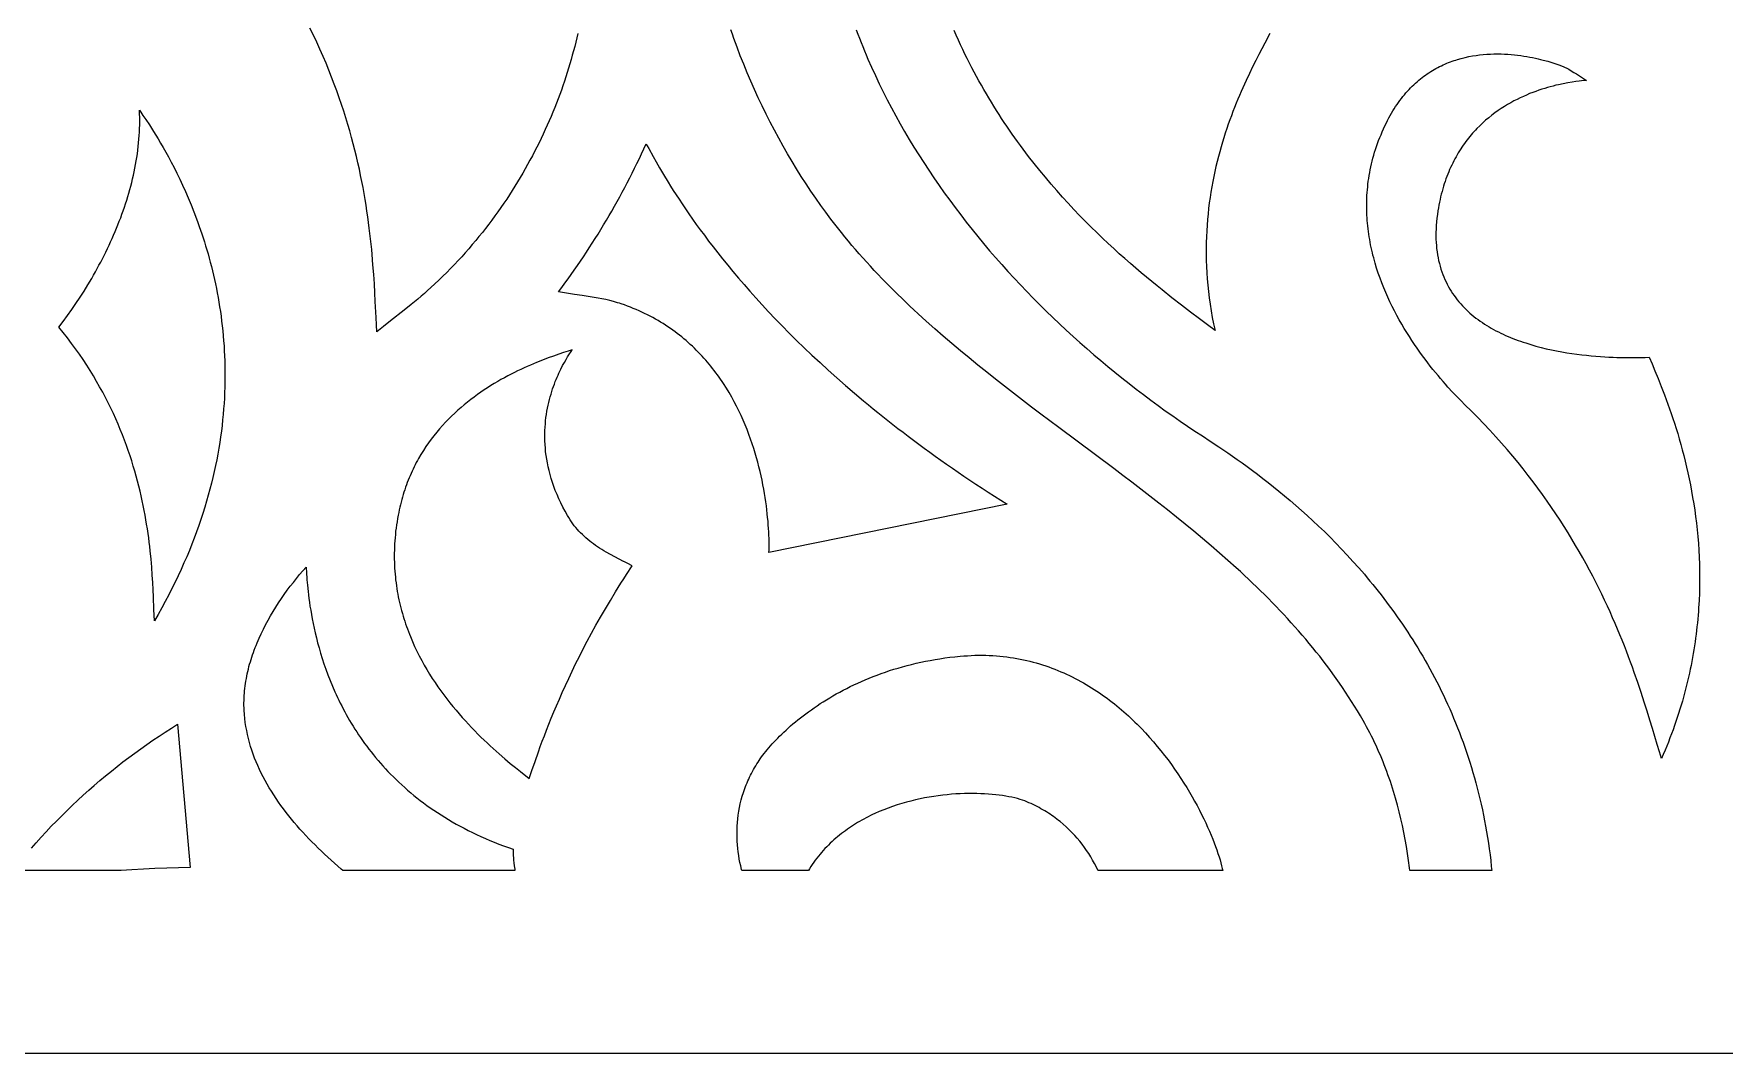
# Model space of a CAD drawing. Extents: x 1226 to 2426, y 1346 to 1566.
# Drawn here: x 1347.9 to 1532.8, y 1345.5 to 1457.1 of the extents above; entities that cross this region are included whole.
import ezdxf

# ---------------------------------------------------------------- set-up
doc = ezdxf.new("R2010")
doc.units = 0
doc.header["$MEASUREMENT"] = 0
doc.layers.add('LAYER_1', color=18, linetype='CONTINUOUS')

msp = doc.modelspace()

# ---------------------------------------------------------------- linework, layer by layer
at = {"layer": 'LAYER_1'}
for points in [[(1226.2, 1345.54), (2426.2, 1345.54), (2426.2, 1565.54), (1226.2, 1565.54)], [(1508.4, 1454.86), (1508.77, 1454.85), (1509.14, 1454.83), (1509.5, 1454.8), (1509.86, 1454.77), (1510.21, 1454.73), (1510.56, 1454.68), (1510.89, 1454.63), (1511.22, 1454.58), (1511.54, 1454.52), (1511.85, 1454.46), (1512.16, 1454.4), (1512.45, 1454.33), (1512.73, 1454.27), (1513, 1454.2), (1513.51, 1454.06), (1513.97, 1453.92), (1514.38, 1453.79), (1514.73, 1453.67), (1515.03, 1453.56), (1515.26, 1453.46), (1515.42, 1453.39), (1515.51, 1453.35), (1515.8, 1453.19), (1516.08, 1453.03), (1516.36, 1452.85), (1516.64, 1452.67), (1517.19, 1452.31), (1517.75, 1451.96), (1517.47, 1451.94), (1516.93, 1451.88), (1516.57, 1451.84), (1516.17, 1451.78), (1515.71, 1451.7), (1515.21, 1451.61), (1514.67, 1451.49), (1514.38, 1451.43), (1514.09, 1451.35), (1513.79, 1451.27), (1513.49, 1451.19), (1513.18, 1451.1), (1512.86, 1451), (1512.53, 1450.89), (1512.2, 1450.77), (1511.87, 1450.65), (1511.53, 1450.52), (1511.19, 1450.37), (1510.85, 1450.22), (1510.51, 1450.06), (1510.16, 1449.89), (1509.81, 1449.72), (1509.46, 1449.53), (1509.11, 1449.33), (1508.77, 1449.12), (1508.42, 1448.89), (1508.08, 1448.66), (1507.73, 1448.42), (1507.39, 1448.16), (1507.06, 1447.89), (1506.72, 1447.61), (1506.4, 1447.32), (1506.07, 1447.01), (1505.76, 1446.69), (1505.6, 1446.53), (1505.44, 1446.36), (1505.29, 1446.18), (1505.14, 1446.01), (1504.99, 1445.83), (1504.84, 1445.65), (1504.7, 1445.46), (1504.55, 1445.27), (1504.41, 1445.08), (1504.27, 1444.88), (1504.13, 1444.68), (1504, 1444.47), (1503.86, 1444.27), (1503.73, 1444.05), (1503.61, 1443.84), (1503.48, 1443.62), (1503.36, 1443.39), (1503.24, 1443.16), (1503.12, 1442.93), (1503.01, 1442.69), (1502.89, 1442.45), (1502.78, 1442.21), (1502.68, 1441.96), (1502.58, 1441.71), (1502.48, 1441.45), (1502.38, 1441.19), (1502.29, 1440.92), (1502.2, 1440.65), (1502.11, 1440.38), (1502.03, 1440.1), (1501.95, 1439.81), (1501.87, 1439.53), (1501.8, 1439.23), (1501.73, 1438.94), (1501.67, 1438.63), (1501.61, 1438.33), (1501.55, 1438.02), (1501.5, 1437.7), (1501.44, 1437.29), (1501.39, 1436.89), (1501.35, 1436.49), (1501.32, 1436.1), (1501.3, 1435.72), (1501.29, 1435.34), (1501.28, 1434.97), (1501.29, 1434.61), (1501.31, 1434.25), (1501.33, 1433.9), (1501.36, 1433.56), (1501.41, 1433.22), (1501.46, 1432.89), (1501.51, 1432.57), (1501.58, 1432.25), (1501.66, 1431.94), (1501.74, 1431.63), (1501.83, 1431.33), (1501.92, 1431.04), (1502.03, 1430.75), (1502.14, 1430.47), (1502.26, 1430.19), (1502.39, 1429.92), (1502.52, 1429.66), (1502.66, 1429.4), (1502.8, 1429.14), (1502.95, 1428.9), (1503.11, 1428.65), (1503.28, 1428.42), (1503.45, 1428.19), (1503.62, 1427.96), (1503.8, 1427.74), (1503.99, 1427.52), (1504.18, 1427.31), (1504.38, 1427.11), (1504.58, 1426.91), (1504.79, 1426.71), (1505, 1426.52), (1505.22, 1426.33), (1505.44, 1426.15), (1505.66, 1425.97), (1505.89, 1425.8), (1506.12, 1425.63), (1506.36, 1425.47), (1506.6, 1425.31), (1506.84, 1425.16), (1507.09, 1425.01), (1507.34, 1424.86), (1507.59, 1424.72), (1507.85, 1424.58), (1508.11, 1424.45), (1508.37, 1424.32), (1508.63, 1424.2), (1508.9, 1424.07), (1509.17, 1423.96), (1509.44, 1423.84), (1509.71, 1423.73), (1509.99, 1423.63), (1510.26, 1423.52), (1510.54, 1423.43), (1510.82, 1423.33), (1511.1, 1423.24), (1511.66, 1423.06), (1512.22, 1422.9), (1512.79, 1422.75), (1513.35, 1422.61), (1513.92, 1422.49), (1514.48, 1422.37), (1515.04, 1422.27), (1515.6, 1422.18), (1516.15, 1422.09), (1516.69, 1422.02), (1517.23, 1421.95), (1517.75, 1421.89), (1518.27, 1421.84), (1518.78, 1421.8), (1519.27, 1421.76), (1519.75, 1421.73), (1520.21, 1421.7), (1520.66, 1421.68), (1521.08, 1421.67), (1521.5, 1421.66), (1521.89, 1421.65), (1522.6, 1421.65), (1523.23, 1421.65), (1523.75, 1421.66), (1524.16, 1421.67), (1524.6, 1421.69), (1524.92, 1420.97), (1525.24, 1420.19), (1525.58, 1419.36), (1525.93, 1418.48), (1526.29, 1417.55), (1526.47, 1417.06), (1526.65, 1416.56), (1526.83, 1416.05), (1527.01, 1415.53), (1527.19, 1414.99), (1527.37, 1414.45), (1527.54, 1413.89), (1527.72, 1413.32), (1527.89, 1412.74), (1528.06, 1412.15), (1528.22, 1411.54), (1528.38, 1410.93), (1528.54, 1410.31), (1528.69, 1409.67), (1528.84, 1409.03), (1528.98, 1408.37), (1529.11, 1407.71), (1529.24, 1407.04), (1529.36, 1406.35), (1529.47, 1405.66), (1529.58, 1404.96), (1529.68, 1404.25), (1529.77, 1403.53), (1529.85, 1402.8), (1529.92, 1402.06), (1529.98, 1401.32), (1530.03, 1400.56), (1530.07, 1399.8), (1530.1, 1399.03), (1530.12, 1398.26), (1530.12, 1397.47), (1530.11, 1396.68), (1530.09, 1395.88), (1530.06, 1395.08), (1530.01, 1394.26), (1529.99, 1393.86), (1529.95, 1393.45), (1529.92, 1393.03), (1529.88, 1392.62), (1529.83, 1392.2), (1529.79, 1391.79), (1529.74, 1391.37), (1529.68, 1390.95), (1529.62, 1390.53), (1529.56, 1390.11), (1529.49, 1389.68), (1529.42, 1389.26), (1529.35, 1388.83), (1529.27, 1388.4), (1529.18, 1387.97), (1529.09, 1387.54), (1529, 1387.11), (1528.9, 1386.68), (1528.8, 1386.24), (1528.7, 1385.81), (1528.59, 1385.37), (1528.47, 1384.93), (1528.35, 1384.49), (1528.23, 1384.05), (1528.1, 1383.61), (1527.96, 1383.17), (1527.82, 1382.72), (1527.68, 1382.28), (1527.53, 1381.83), (1527.37, 1381.38), (1527.22, 1380.93), (1527.05, 1380.48), (1526.88, 1380.03), (1526.71, 1379.58), (1526.52, 1379.13), (1526.34, 1378.68), (1526.15, 1378.22), (1525.95, 1377.77), (1525.72, 1378.52), (1525.48, 1379.32), (1524.96, 1381.05), (1524.68, 1381.98), (1524.38, 1382.95), (1524.06, 1383.96), (1523.72, 1385), (1523.36, 1386.08), (1522.97, 1387.19), (1522.77, 1387.76), (1522.56, 1388.33), (1522.35, 1388.92), (1522.12, 1389.51), (1521.89, 1390.1), (1521.65, 1390.71), (1521.4, 1391.32), (1521.15, 1391.93), (1520.88, 1392.55), (1520.61, 1393.18), (1520.33, 1393.82), (1520.04, 1394.46), (1519.73, 1395.1), (1519.42, 1395.75), (1519.1, 1396.41), (1518.77, 1397.06), (1518.43, 1397.73), (1518.08, 1398.4), (1517.72, 1399.07), (1517.35, 1399.74), (1516.96, 1400.42), (1516.56, 1401.1), (1516.16, 1401.79), (1515.74, 1402.48), (1515.3, 1403.17), (1514.86, 1403.86), (1514.4, 1404.55), (1513.93, 1405.25), (1513.45, 1405.95), (1512.95, 1406.65), (1512.44, 1407.35), (1511.92, 1408.05), (1511.38, 1408.76), (1510.83, 1409.46), (1510.26, 1410.17), (1509.68, 1410.87), (1509.08, 1411.58), (1508.47, 1412.28), (1507.84, 1412.99), (1507.19, 1413.69), (1506.53, 1414.39), (1505.86, 1415.09), (1505.17, 1415.79), (1504.46, 1416.49), (1504.04, 1416.9), (1503.59, 1417.36), (1503.11, 1417.87), (1502.6, 1418.42), (1502.34, 1418.72), (1502.07, 1419.02), (1501.8, 1419.34), (1501.52, 1419.67), (1501.24, 1420), (1500.96, 1420.35), (1500.67, 1420.71), (1500.39, 1421.08), (1500.1, 1421.46), (1499.81, 1421.85), (1499.52, 1422.25), (1499.23, 1422.66), (1498.94, 1423.08), (1498.66, 1423.51), (1498.38, 1423.94), (1498.1, 1424.39), (1497.82, 1424.84), (1497.55, 1425.3), (1497.28, 1425.77), (1497.02, 1426.25), (1496.76, 1426.74), (1496.51, 1427.23), (1496.26, 1427.73), (1496.03, 1428.24), (1495.8, 1428.76), (1495.58, 1429.28), (1495.37, 1429.81), (1495.17, 1430.35), (1494.98, 1430.89), (1494.8, 1431.44), (1494.63, 1431.99), (1494.48, 1432.56), (1494.4, 1432.84), (1494.33, 1433.12), (1494.27, 1433.41), (1494.2, 1433.7), (1494.14, 1433.98), (1494.09, 1434.27), (1494.04, 1434.56), (1493.99, 1434.86), (1493.94, 1435.15), (1493.9, 1435.44), (1493.86, 1435.74), (1493.83, 1436.04), (1493.8, 1436.34), (1493.77, 1436.63), (1493.75, 1436.94), (1493.74, 1437.24), (1493.72, 1437.54), (1493.72, 1437.84), (1493.71, 1438.15), (1493.71, 1438.45), (1493.72, 1438.76), (1493.73, 1439.07), (1493.74, 1439.38), (1493.76, 1439.69), (1493.79, 1440), (1493.82, 1440.31), (1493.85, 1440.62), (1493.89, 1440.93), (1493.93, 1441.25), (1493.98, 1441.56), (1494.04, 1441.88), (1494.1, 1442.19), (1494.17, 1442.51), (1494.24, 1442.83), (1494.32, 1443.14), (1494.4, 1443.46), (1494.49, 1443.78), (1494.58, 1444.1), (1494.68, 1444.42), (1494.79, 1444.74), (1494.9, 1445.07), (1495.02, 1445.39), (1495.15, 1445.71), (1495.28, 1446.03), (1495.41, 1446.36), (1495.56, 1446.68), (1495.71, 1447.01), (1495.86, 1447.33), (1496, 1447.6), (1496.14, 1447.87), (1496.28, 1448.13), (1496.43, 1448.38), (1496.58, 1448.63), (1496.73, 1448.87), (1496.88, 1449.11), (1497.03, 1449.34), (1497.19, 1449.56), (1497.35, 1449.78), (1497.51, 1449.99), (1497.67, 1450.2), (1497.84, 1450.4), (1498.01, 1450.6), (1498.17, 1450.79), (1498.35, 1450.97), (1498.52, 1451.16), (1498.69, 1451.33), (1498.87, 1451.5), (1499.05, 1451.67), (1499.23, 1451.83), (1499.41, 1451.98), (1499.59, 1452.13), (1499.78, 1452.28), (1499.96, 1452.42), (1500.15, 1452.55), (1500.33, 1452.68), (1500.52, 1452.81), (1500.71, 1452.93), (1500.91, 1453.05), (1501.1, 1453.16), (1501.29, 1453.27), (1501.49, 1453.38), (1501.68, 1453.48), (1501.88, 1453.57), (1502.07, 1453.67), (1502.27, 1453.75), (1502.47, 1453.84), (1502.67, 1453.92), (1502.86, 1454), (1503.06, 1454.07), (1503.26, 1454.14), (1503.46, 1454.2), (1503.66, 1454.27), (1504.06, 1454.38), (1504.47, 1454.48), (1504.87, 1454.57), (1505.27, 1454.64), (1505.67, 1454.71), (1506.06, 1454.76), (1506.46, 1454.8), (1506.85, 1454.83), (1507.24, 1454.85), (1507.63, 1454.87), (1508.02, 1454.87)], [(1359.65, 1448.49), (1359.88, 1448.14), (1360.2, 1447.68), (1360.59, 1447.09), (1361.04, 1446.39), (1361.29, 1445.99), (1361.54, 1445.57), (1361.81, 1445.11), (1362.09, 1444.63), (1362.38, 1444.12), (1362.68, 1443.59), (1362.98, 1443.02), (1363.28, 1442.44), (1363.59, 1441.82), (1363.9, 1441.18), (1364.21, 1440.51), (1364.53, 1439.82), (1364.84, 1439.11), (1365.15, 1438.36), (1365.45, 1437.6), (1365.75, 1436.81), (1365.9, 1436.41), (1366.04, 1436), (1366.19, 1435.59), (1366.33, 1435.17), (1366.47, 1434.74), (1366.6, 1434.31), (1366.74, 1433.87), (1366.87, 1433.43), (1367, 1432.98), (1367.12, 1432.53), (1367.25, 1432.07), (1367.37, 1431.61), (1367.48, 1431.14), (1367.59, 1430.66), (1367.7, 1430.18), (1367.81, 1429.7), (1367.91, 1429.21), (1368.01, 1428.71), (1368.1, 1428.21), (1368.19, 1427.71), (1368.27, 1427.2), (1368.35, 1426.68), (1368.42, 1426.16), (1368.49, 1425.64), (1368.55, 1425.11), (1368.61, 1424.57), (1368.66, 1424.04), (1368.71, 1423.49), (1368.75, 1422.94), (1368.78, 1422.39), (1368.81, 1421.84), (1368.83, 1421.27), (1368.84, 1420.71), (1368.85, 1420.14), (1368.85, 1419.56), (1368.85, 1418.98), (1368.84, 1418.4), (1368.82, 1417.81), (1368.79, 1417.22), (1368.75, 1416.63), (1368.71, 1416.03), (1368.66, 1415.42), (1368.6, 1414.82), (1368.53, 1414.21), (1368.46, 1413.59), (1368.38, 1412.97), (1368.28, 1412.35), (1368.18, 1411.72), (1368.07, 1411.09), (1367.95, 1410.46), (1367.82, 1409.82), (1367.68, 1409.18), (1367.54, 1408.54), (1367.38, 1407.89), (1367.21, 1407.24), (1367.03, 1406.58), (1366.85, 1405.92), (1366.65, 1405.26), (1366.44, 1404.6), (1366.22, 1403.93), (1365.99, 1403.26), (1365.75, 1402.58), (1365.5, 1401.9), (1365.23, 1401.22), (1364.96, 1400.54), (1364.67, 1399.85), (1364.37, 1399.17), (1364.06, 1398.47), (1363.74, 1397.78), (1363.41, 1397.08), (1363.06, 1396.38), (1362.7, 1395.68), (1362.33, 1394.97), (1361.94, 1394.26), (1361.54, 1393.55), (1361.13, 1392.84), (1361.08, 1394.08), (1361.03, 1395.48), (1361, 1396.24), (1360.96, 1397.03), (1360.91, 1397.85), (1360.84, 1398.7), (1360.77, 1399.59), (1360.68, 1400.5), (1360.62, 1400.97), (1360.57, 1401.44), (1360.51, 1401.92), (1360.44, 1402.41), (1360.37, 1402.9), (1360.29, 1403.4), (1360.21, 1403.91), (1360.12, 1404.42), (1360.02, 1404.93), (1359.92, 1405.45), (1359.81, 1405.98), (1359.69, 1406.51), (1359.57, 1407.04), (1359.44, 1407.58), (1359.3, 1408.13), (1359.15, 1408.68), (1358.99, 1409.23), (1358.83, 1409.78), (1358.66, 1410.34), (1358.47, 1410.91), (1358.28, 1411.47), (1358.08, 1412.04), (1357.87, 1412.61), (1357.65, 1413.19), (1357.41, 1413.77), (1357.17, 1414.35), (1356.92, 1414.93), (1356.65, 1415.51), (1356.38, 1416.1), (1356.09, 1416.68), (1355.79, 1417.27), (1355.48, 1417.86), (1355.15, 1418.45), (1354.81, 1419.04), (1354.46, 1419.64), (1354.1, 1420.23), (1353.73, 1420.82), (1353.34, 1421.42), (1352.93, 1422.01), (1352.51, 1422.6), (1352.08, 1423.19), (1351.63, 1423.79), (1351.17, 1424.38), (1350.69, 1424.97), (1351.17, 1425.6), (1351.64, 1426.24), (1352.1, 1426.9), (1352.55, 1427.56), (1353, 1428.24), (1353.44, 1428.92), (1353.86, 1429.61), (1354.28, 1430.31), (1354.48, 1430.67), (1354.68, 1431.02), (1354.88, 1431.38), (1355.07, 1431.74), (1355.27, 1432.1), (1355.46, 1432.46), (1355.64, 1432.83), (1355.82, 1433.19), (1356, 1433.56), (1356.18, 1433.93), (1356.35, 1434.3), (1356.52, 1434.67), (1356.68, 1435.05), (1356.84, 1435.42), (1357, 1435.8), (1357.15, 1436.18), (1357.3, 1436.56), (1357.45, 1436.94), (1357.59, 1437.32), (1357.72, 1437.7), (1357.86, 1438.09), (1357.98, 1438.47), (1358.11, 1438.86), (1358.22, 1439.25), (1358.34, 1439.63), (1358.45, 1440.02), (1358.55, 1440.41), (1358.65, 1440.8), (1358.75, 1441.19), (1358.84, 1441.59), (1358.92, 1441.98), (1359, 1442.37), (1359.08, 1442.77), (1359.15, 1443.16), (1359.21, 1443.55), (1359.27, 1443.95), (1359.32, 1444.34), (1359.37, 1444.74), (1359.41, 1445.13), (1359.44, 1445.53), (1359.47, 1445.93), (1359.5, 1446.32), (1359.51, 1446.72), (1359.53, 1447.12), (1359.53, 1447.51), (1359.53, 1447.91), (1359.52, 1448.3), (1359.51, 1448.7)], [(1414.97, 1444.93), (1415.03, 1444.82), (1415.2, 1444.53), (1415.68, 1443.65), (1416, 1443.07), (1416.38, 1442.41), (1416.82, 1441.67), (1417.32, 1440.84), (1417.59, 1440.4), (1417.88, 1439.94), (1418.19, 1439.46), (1418.51, 1438.96), (1418.85, 1438.45), (1419.21, 1437.92), (1419.59, 1437.37), (1419.98, 1436.8), (1420.39, 1436.22), (1420.83, 1435.63), (1421.28, 1435.02), (1421.75, 1434.39), (1422.24, 1433.75), (1422.75, 1433.1), (1423.28, 1432.43), (1423.83, 1431.75), (1424.41, 1431.06), (1425, 1430.35), (1425.62, 1429.64), (1426.26, 1428.91), (1426.92, 1428.17), (1427.6, 1427.42), (1428.31, 1426.66), (1429.04, 1425.89), (1429.79, 1425.11), (1430.57, 1424.32), (1431.37, 1423.53), (1432.2, 1422.72), (1433.05, 1421.91), (1433.93, 1421.09), (1434.83, 1420.27), (1435.76, 1419.44), (1436.71, 1418.6), (1437.69, 1417.76), (1438.7, 1416.91), (1439.22, 1416.48), (1439.74, 1416.05), (1440.26, 1415.62), (1440.8, 1415.19), (1441.34, 1414.76), (1441.89, 1414.33), (1442.44, 1413.9), (1443.01, 1413.47), (1443.58, 1413.03), (1444.15, 1412.6), (1444.74, 1412.16), (1445.33, 1411.73), (1445.93, 1411.29), (1446.53, 1410.85), (1447.15, 1410.42), (1447.77, 1409.98), (1448.4, 1409.54), (1449.03, 1409.1), (1449.67, 1408.66), (1450.32, 1408.23), (1450.98, 1407.79), (1451.65, 1407.35), (1452.32, 1406.91), (1453, 1406.47), (1453.69, 1406.03), (1454.39, 1405.59), (1428.34, 1400.31), (1428.35, 1400.59), (1428.36, 1400.89), (1428.36, 1401.2), (1428.35, 1401.52), (1428.35, 1401.86), (1428.33, 1402.21), (1428.32, 1402.57), (1428.3, 1402.95), (1428.27, 1403.34), (1428.24, 1403.73), (1428.2, 1404.14), (1428.16, 1404.56), (1428.11, 1404.99), (1428.06, 1405.43), (1428, 1405.87), (1427.93, 1406.33), (1427.86, 1406.79), (1427.77, 1407.26), (1427.68, 1407.73), (1427.59, 1408.22), (1427.48, 1408.7), (1427.37, 1409.19), (1427.25, 1409.69), (1427.12, 1410.19), (1426.98, 1410.69), (1426.83, 1411.2), (1426.68, 1411.71), (1426.51, 1412.22), (1426.34, 1412.73), (1426.15, 1413.24), (1425.95, 1413.76), (1425.75, 1414.27), (1425.53, 1414.78), (1425.3, 1415.29), (1425.06, 1415.8), (1424.81, 1416.31), (1424.55, 1416.81), (1424.27, 1417.31), (1423.99, 1417.81), (1423.69, 1418.3), (1423.38, 1418.79), (1423.22, 1419.03), (1423.05, 1419.27), (1422.89, 1419.51), (1422.72, 1419.75), (1422.54, 1419.99), (1422.36, 1420.22), (1422.18, 1420.45), (1422, 1420.69), (1421.81, 1420.91), (1421.62, 1421.14), (1421.43, 1421.37), (1421.23, 1421.59), (1421.03, 1421.81), (1420.82, 1422.03), (1420.62, 1422.25), (1420.4, 1422.46), (1420.19, 1422.68), (1419.97, 1422.88), (1419.74, 1423.09), (1419.52, 1423.3), (1419.29, 1423.5), (1419.05, 1423.7), (1418.81, 1423.9), (1418.57, 1424.09), (1418.32, 1424.28), (1418.07, 1424.47), (1417.82, 1424.65), (1417.56, 1424.84), (1417.3, 1425.02), (1417.03, 1425.19), (1416.76, 1425.36), (1416.49, 1425.53), (1416.21, 1425.7), (1415.93, 1425.86), (1415.64, 1426.02), (1415.35, 1426.18), (1415.05, 1426.33), (1414.75, 1426.48), (1414.45, 1426.62), (1414.14, 1426.76), (1413.83, 1426.9), (1413.51, 1427.03), (1413.19, 1427.16), (1412.86, 1427.28), (1412.53, 1427.4), (1412.19, 1427.52), (1411.99, 1427.59), (1411.78, 1427.65), (1411.36, 1427.77), (1410.94, 1427.88), (1410.51, 1427.98), (1410.08, 1428.07), (1409.65, 1428.15), (1409.22, 1428.23), (1408.79, 1428.3), (1407.92, 1428.43), (1407.06, 1428.56), (1406.19, 1428.69), (1405.76, 1428.77), (1405.33, 1428.85), (1405.68, 1429.32), (1406.03, 1429.79), (1406.37, 1430.27), (1406.72, 1430.74), (1407.05, 1431.22), (1407.39, 1431.71), (1407.72, 1432.19), (1408.05, 1432.68), (1408.38, 1433.17), (1408.7, 1433.66), (1409.02, 1434.16), (1409.33, 1434.66), (1409.65, 1435.16), (1409.95, 1435.66), (1410.26, 1436.16), (1410.56, 1436.67), (1410.86, 1437.17), (1411.16, 1437.68), (1411.45, 1438.2), (1411.74, 1438.71), (1412.02, 1439.23), (1412.3, 1439.74), (1412.58, 1440.26), (1412.85, 1440.78), (1413.12, 1441.31), (1413.39, 1441.83), (1413.65, 1442.36), (1413.91, 1442.89), (1414.17, 1443.42), (1414.42, 1443.95), (1414.67, 1444.48), (1414.91, 1445.02)], [(1412.46, 1397.42), (1412.77, 1397.9), (1413.4, 1398.87), (1412.92, 1399.1), (1412.46, 1399.33), (1412.44, 1399.34), (1411.96, 1399.58), (1411.48, 1399.83), (1411, 1400.09), (1410.53, 1400.36), (1410.29, 1400.5), (1410.06, 1400.64), (1409.83, 1400.79), (1409.61, 1400.94), (1409.38, 1401.09), (1409.17, 1401.25), (1408.95, 1401.41), (1408.74, 1401.57), (1408.53, 1401.74), (1408.33, 1401.91), (1408.13, 1402.09), (1407.94, 1402.27), (1407.75, 1402.46), (1407.57, 1402.65), (1407.39, 1402.84), (1407.22, 1403.04), (1407.05, 1403.25), (1406.9, 1403.46), (1406.75, 1403.68), (1406.6, 1403.9), (1406.46, 1404.13), (1406.32, 1404.37), (1406.06, 1404.83), (1405.81, 1405.29), (1405.58, 1405.75), (1405.36, 1406.2), (1405.17, 1406.65), (1404.98, 1407.1), (1404.82, 1407.54), (1404.66, 1407.98), (1404.53, 1408.42), (1404.4, 1408.85), (1404.29, 1409.28), (1404.19, 1409.7), (1404.11, 1410.12), (1404.04, 1410.53), (1403.97, 1410.94), (1403.92, 1411.34), (1403.89, 1411.74), (1403.86, 1412.14), (1403.84, 1412.53), (1403.83, 1412.91), (1403.83, 1413.29), (1403.84, 1413.66), (1403.86, 1414.03), (1403.89, 1414.39), (1403.92, 1414.74), (1403.96, 1415.09), (1404.01, 1415.43), (1404.07, 1415.77), (1404.13, 1416.1), (1404.2, 1416.42), (1404.27, 1416.74), (1404.34, 1417.05), (1404.42, 1417.35), (1404.51, 1417.64), (1404.6, 1417.93), (1404.69, 1418.21), (1404.78, 1418.48), (1404.88, 1418.75), (1404.98, 1419.01), (1405.08, 1419.26), (1405.18, 1419.5), (1405.28, 1419.73), (1405.38, 1419.95), (1405.58, 1420.38), (1405.78, 1420.77), (1405.97, 1421.12), (1406.15, 1421.44), (1406.32, 1421.71), (1406.47, 1421.95), (1406.7, 1422.31), (1406.82, 1422.5), (1406.37, 1422.35), (1405.88, 1422.19), (1405.35, 1422.01), (1404.78, 1421.81), (1404.19, 1421.6), (1403.57, 1421.36), (1402.92, 1421.1), (1402.58, 1420.96), (1402.25, 1420.81), (1401.9, 1420.66), (1401.56, 1420.51), (1401.21, 1420.34), (1400.85, 1420.18), (1400.5, 1420), (1400.14, 1419.82), (1399.77, 1419.63), (1399.41, 1419.43), (1399.04, 1419.23), (1398.68, 1419.02), (1398.31, 1418.8), (1397.94, 1418.58), (1397.57, 1418.34), (1397.2, 1418.1), (1396.84, 1417.86), (1396.47, 1417.6), (1396.11, 1417.33), (1395.75, 1417.06), (1395.39, 1416.78), (1395.03, 1416.49), (1394.68, 1416.19), (1394.33, 1415.89), (1393.98, 1415.57), (1393.64, 1415.25), (1393.3, 1414.91), (1392.97, 1414.57), (1392.65, 1414.22), (1392.33, 1413.86), (1392.01, 1413.48), (1391.71, 1413.1), (1391.41, 1412.71), (1391.11, 1412.31), (1390.83, 1411.9), (1390.55, 1411.48), (1390.29, 1411.04), (1390.03, 1410.6), (1389.9, 1410.37), (1389.78, 1410.15), (1389.66, 1409.91), (1389.54, 1409.68), (1389.43, 1409.44), (1389.31, 1409.2), (1389.2, 1408.96), (1389.1, 1408.72), (1388.99, 1408.47), (1388.89, 1408.22), (1388.79, 1407.97), (1388.7, 1407.71), (1388.6, 1407.45), (1388.51, 1407.19), (1388.43, 1406.92), (1388.34, 1406.66), (1388.26, 1406.38), (1388.18, 1406.11), (1388.11, 1405.83), (1388.04, 1405.55), (1387.97, 1405.27), (1387.91, 1404.99), (1387.85, 1404.7), (1387.79, 1404.4), (1387.73, 1404.05), (1387.67, 1403.69), (1387.61, 1403.34), (1387.57, 1402.99), (1387.52, 1402.64), (1387.49, 1402.29), (1387.45, 1401.94), (1387.43, 1401.6), (1387.41, 1401.26), (1387.39, 1400.92), (1387.38, 1400.58), (1387.37, 1400.24), (1387.37, 1399.91), (1387.37, 1399.58), (1387.38, 1399.25), (1387.39, 1398.92), (1387.41, 1398.6), (1387.43, 1398.27), (1387.46, 1397.95), (1387.49, 1397.63), (1387.52, 1397.31), (1387.56, 1397), (1387.6, 1396.68), (1387.65, 1396.37), (1387.7, 1396.06), (1387.76, 1395.76), (1387.81, 1395.45), (1387.88, 1395.15), (1387.94, 1394.85), (1388.01, 1394.55), (1388.09, 1394.25), (1388.17, 1393.96), (1388.25, 1393.66), (1388.33, 1393.37), (1388.42, 1393.08), (1388.51, 1392.8), (1388.61, 1392.51), (1388.7, 1392.23), (1388.81, 1391.95), (1388.91, 1391.67), (1389.02, 1391.4), (1389.13, 1391.12), (1389.35, 1390.58), (1389.59, 1390.05), (1389.84, 1389.52), (1390.1, 1389), (1390.37, 1388.5), (1390.65, 1388), (1390.93, 1387.5), (1391.23, 1387.02), (1391.53, 1386.55), (1391.83, 1386.08), (1392.15, 1385.62), (1392.46, 1385.17), (1392.79, 1384.73), (1393.11, 1384.3), (1393.45, 1383.88), (1393.78, 1383.46), (1394.12, 1383.06), (1394.46, 1382.66), (1394.8, 1382.27), (1395.14, 1381.89), (1395.48, 1381.52), (1395.83, 1381.16), (1396.17, 1380.8), (1396.51, 1380.46), (1396.85, 1380.12), (1397.19, 1379.79), (1397.53, 1379.48), (1397.86, 1379.17), (1398.19, 1378.86), (1398.84, 1378.29), (1399.46, 1377.75), (1400.06, 1377.24), (1400.63, 1376.78), (1401.17, 1376.34), (1402.12, 1375.59), (1402.42, 1376.48), (1402.76, 1377.45), (1403.13, 1378.51), (1403.34, 1379.08), (1403.55, 1379.66), (1403.78, 1380.26), (1404.02, 1380.88), (1404.27, 1381.53), (1404.54, 1382.19), (1404.82, 1382.87), (1405.11, 1383.56), (1405.42, 1384.28), (1405.74, 1385.01), (1406.08, 1385.76), (1406.44, 1386.53), (1406.81, 1387.32), (1407.2, 1388.12), (1407.61, 1388.93), (1408.03, 1389.77), (1408.48, 1390.61), (1408.94, 1391.48), (1409.42, 1392.35), (1409.93, 1393.24), (1410.45, 1394.15), (1411, 1395.07), (1411.56, 1396), (1412.15, 1396.95)], [(1377.73, 1398.63), (1377.74, 1398.53), (1377.76, 1398.24), (1377.82, 1397.34), (1377.87, 1396.74), (1377.94, 1396.06), (1377.99, 1395.68), (1378.04, 1395.29), (1378.09, 1394.88), (1378.15, 1394.45), (1378.23, 1394), (1378.3, 1393.53), (1378.39, 1393.05), (1378.49, 1392.55), (1378.6, 1392.04), (1378.72, 1391.52), (1378.85, 1390.98), (1378.99, 1390.43), (1379.14, 1389.88), (1379.31, 1389.31), (1379.48, 1388.73), (1379.68, 1388.14), (1379.88, 1387.54), (1380.11, 1386.94), (1380.34, 1386.33), (1380.6, 1385.71), (1380.87, 1385.09), (1381.01, 1384.78), (1381.16, 1384.47), (1381.31, 1384.16), (1381.46, 1383.84), (1381.62, 1383.53), (1381.78, 1383.21), (1381.95, 1382.9), (1382.12, 1382.58), (1382.3, 1382.27), (1382.48, 1381.95), (1382.67, 1381.63), (1382.87, 1381.32), (1383.06, 1381), (1383.27, 1380.69), (1383.47, 1380.37), (1383.69, 1380.06), (1383.91, 1379.74), (1384.13, 1379.43), (1384.36, 1379.12), (1384.6, 1378.81), (1384.84, 1378.5), (1385.08, 1378.19), (1385.33, 1377.88), (1385.59, 1377.57), (1385.86, 1377.27), (1386.13, 1376.96), (1386.4, 1376.66), (1386.68, 1376.36), (1386.97, 1376.06), (1387.27, 1375.76), (1387.57, 1375.47), (1387.87, 1375.18), (1388.19, 1374.89), (1388.51, 1374.6), (1388.83, 1374.31), (1389.17, 1374.03), (1389.51, 1373.75), (1389.85, 1373.47), (1390.21, 1373.19), (1390.57, 1372.92), (1390.93, 1372.65), (1391.31, 1372.38), (1391.69, 1372.12), (1392.08, 1371.86), (1392.48, 1371.6), (1392.88, 1371.35), (1393.29, 1371.1), (1393.71, 1370.85), (1394.13, 1370.61), (1394.57, 1370.37), (1395.01, 1370.14), (1395.45, 1369.91), (1395.91, 1369.68), (1396.37, 1369.46), (1396.85, 1369.24), (1397.33, 1369.03), (1397.81, 1368.82), (1398.31, 1368.62), (1398.81, 1368.42), (1399.33, 1368.23), (1399.85, 1368.04), (1400.38, 1367.85), (1400.37, 1367.67), (1400.37, 1367.36), (1400.38, 1367.16), (1400.4, 1366.93), (1400.42, 1366.66), (1400.45, 1366.37), (1400.49, 1366.05), (1400.54, 1365.69), (1400.57, 1365.54), (1381.75, 1365.54), (1381.56, 1365.69), (1381.2, 1366.01), (1380.83, 1366.33), (1380.47, 1366.65), (1380.11, 1366.98), (1379.75, 1367.31), (1379.4, 1367.64), (1379.05, 1367.98), (1378.71, 1368.32), (1378.36, 1368.66), (1378.03, 1369), (1377.7, 1369.35), (1377.37, 1369.71), (1377.05, 1370.06), (1376.74, 1370.42), (1376.43, 1370.78), (1376.12, 1371.15), (1375.83, 1371.52), (1375.54, 1371.89), (1375.25, 1372.27), (1374.97, 1372.64), (1374.7, 1373.02), (1374.44, 1373.41), (1374.19, 1373.8), (1373.94, 1374.19), (1373.7, 1374.58), (1373.47, 1374.98), (1373.25, 1375.38), (1373.03, 1375.78), (1372.83, 1376.18), (1372.63, 1376.59), (1372.45, 1377), (1372.27, 1377.42), (1372.1, 1377.83), (1371.94, 1378.25), (1371.8, 1378.68), (1371.66, 1379.1), (1371.54, 1379.53), (1371.42, 1379.96), (1371.32, 1380.4), (1371.23, 1380.83), (1371.15, 1381.27), (1371.08, 1381.71), (1371.03, 1382.16), (1370.98, 1382.61), (1370.95, 1383.06), (1370.94, 1383.32), (1370.93, 1383.59), (1370.93, 1383.86), (1370.94, 1384.12), (1370.95, 1384.39), (1370.96, 1384.66), (1370.98, 1384.92), (1371, 1385.19), (1371.03, 1385.45), (1371.06, 1385.72), (1371.1, 1385.99), (1371.14, 1386.25), (1371.19, 1386.52), (1371.24, 1386.78), (1371.29, 1387.04), (1371.35, 1387.31), (1371.41, 1387.57), (1371.48, 1387.83), (1371.55, 1388.09), (1371.63, 1388.35), (1371.71, 1388.62), (1371.79, 1388.88), (1371.87, 1389.13), (1371.96, 1389.39), (1372.06, 1389.65), (1372.15, 1389.91), (1372.25, 1390.16), (1372.36, 1390.42), (1372.58, 1390.93), (1372.81, 1391.43), (1373.05, 1391.93), (1373.3, 1392.42), (1373.56, 1392.91), (1373.84, 1393.4), (1374.12, 1393.88), (1374.41, 1394.35), (1374.72, 1394.82), (1375.02, 1395.28), (1375.34, 1395.73), (1375.67, 1396.18), (1376, 1396.62), (1376.33, 1397.05), (1376.67, 1397.48), (1377.02, 1397.9), (1377.37, 1398.31), (1377.72, 1398.71)], [(1452.05, 1389.07), (1452.44, 1389.06), (1452.82, 1389.04), (1453.21, 1389.01), (1453.59, 1388.98), (1453.97, 1388.94), (1454.34, 1388.89), (1454.71, 1388.84), (1455.08, 1388.79), (1455.45, 1388.72), (1455.81, 1388.66), (1456.17, 1388.58), (1456.53, 1388.5), (1456.88, 1388.42), (1457.23, 1388.33), (1457.58, 1388.23), (1457.93, 1388.13), (1458.27, 1388.02), (1458.61, 1387.91), (1458.94, 1387.8), (1459.28, 1387.68), (1459.61, 1387.55), (1459.93, 1387.42), (1460.26, 1387.28), (1460.58, 1387.14), (1460.9, 1387), (1461.21, 1386.85), (1461.52, 1386.7), (1461.83, 1386.54), (1462.14, 1386.38), (1462.44, 1386.22), (1462.74, 1386.05), (1463.04, 1385.87), (1463.34, 1385.7), (1463.63, 1385.52), (1463.92, 1385.33), (1464.2, 1385.15), (1464.49, 1384.96), (1464.77, 1384.76), (1465.04, 1384.57), (1465.32, 1384.37), (1465.59, 1384.16), (1465.86, 1383.96), (1466.12, 1383.75), (1466.38, 1383.54), (1466.64, 1383.32), (1466.9, 1383.11), (1467.15, 1382.89), (1467.4, 1382.67), (1467.65, 1382.44), (1467.89, 1382.22), (1468.14, 1381.99), (1468.37, 1381.76), (1468.61, 1381.52), (1469.07, 1381.05), (1469.52, 1380.58), (1469.96, 1380.09), (1470.39, 1379.61), (1470.81, 1379.11), (1471.21, 1378.62), (1471.6, 1378.12), (1471.99, 1377.62), (1472.36, 1377.11), (1472.71, 1376.61), (1473.06, 1376.1), (1473.39, 1375.6), (1473.72, 1375.09), (1474.03, 1374.59), (1474.33, 1374.09), (1474.62, 1373.6), (1474.89, 1373.11), (1475.16, 1372.62), (1475.41, 1372.14), (1475.66, 1371.66), (1475.89, 1371.19), (1476.11, 1370.73), (1476.31, 1370.28), (1476.51, 1369.83), (1476.7, 1369.4), (1476.87, 1368.97), (1477.03, 1368.56), (1477.18, 1368.16), (1477.32, 1367.77), (1477.45, 1367.4), (1477.57, 1367.03), (1477.67, 1366.69), (1477.76, 1366.36), (1477.85, 1366.04), (1477.92, 1365.74), (1477.97, 1365.54), (1464.34, 1365.54), (1464.32, 1365.58), (1464.13, 1365.95), (1463.94, 1366.31), (1463.74, 1366.66), (1463.53, 1367.02), (1463.31, 1367.37), (1463.08, 1367.71), (1462.84, 1368.06), (1462.59, 1368.39), (1462.33, 1368.73), (1462.06, 1369.05), (1461.78, 1369.37), (1461.48, 1369.69), (1461.18, 1369.99), (1460.86, 1370.29), (1460.53, 1370.59), (1460.19, 1370.87), (1460.02, 1371.01), (1459.84, 1371.15), (1459.66, 1371.29), (1459.47, 1371.42), (1459.29, 1371.55), (1459.1, 1371.68), (1458.9, 1371.81), (1458.7, 1371.93), (1458.5, 1372.06), (1458.3, 1372.18), (1458.09, 1372.29), (1457.88, 1372.41), (1457.67, 1372.52), (1457.45, 1372.63), (1457.23, 1372.74), (1457.01, 1372.84), (1456.78, 1372.94), (1456.55, 1373.04), (1456.32, 1373.14), (1456.07, 1373.22), (1455.8, 1373.31), (1455.52, 1373.39), (1455.23, 1373.46), (1454.91, 1373.54), (1454.58, 1373.6), (1454.24, 1373.66), (1453.89, 1373.72), (1453.52, 1373.77), (1453.14, 1373.82), (1452.75, 1373.85), (1452.34, 1373.89), (1451.93, 1373.91), (1451.51, 1373.93), (1451.08, 1373.95), (1450.63, 1373.95), (1450.18, 1373.95), (1449.73, 1373.94), (1449.26, 1373.92), (1448.79, 1373.9), (1448.32, 1373.86), (1447.84, 1373.82), (1447.35, 1373.77), (1446.86, 1373.7), (1446.37, 1373.63), (1445.87, 1373.55), (1445.37, 1373.46), (1444.87, 1373.36), (1444.37, 1373.25), (1443.87, 1373.13), (1443.37, 1373), (1442.87, 1372.86), (1442.37, 1372.7), (1441.87, 1372.54), (1441.38, 1372.36), (1440.89, 1372.17), (1440.4, 1371.97), (1439.91, 1371.76), (1439.67, 1371.64), (1439.44, 1371.53), (1439.2, 1371.41), (1438.96, 1371.29), (1438.73, 1371.16), (1438.5, 1371.03), (1438.26, 1370.9), (1438.03, 1370.77), (1437.81, 1370.63), (1437.58, 1370.49), (1437.36, 1370.34), (1437.14, 1370.19), (1436.92, 1370.04), (1436.7, 1369.88), (1436.48, 1369.72), (1436.27, 1369.56), (1436.06, 1369.39), (1435.85, 1369.22), (1435.65, 1369.05), (1435.44, 1368.87), (1435.24, 1368.69), (1435.05, 1368.5), (1434.85, 1368.31), (1434.66, 1368.12), (1434.47, 1367.92), (1434.29, 1367.72), (1434.1, 1367.51), (1433.93, 1367.31), (1433.75, 1367.09), (1433.58, 1366.87), (1433.41, 1366.65), (1433.24, 1366.43), (1433.08, 1366.2), (1432.92, 1365.96), (1432.77, 1365.72), (1432.65, 1365.54), (1425.36, 1365.54), (1425.34, 1365.64), (1425.25, 1366.02), (1425.17, 1366.4), (1425.1, 1366.78), (1425.04, 1367.17), (1424.98, 1367.56), (1424.94, 1367.95), (1424.9, 1368.35), (1424.88, 1368.75), (1424.86, 1369.15), (1424.85, 1369.55), (1424.86, 1369.95), (1424.87, 1370.36), (1424.9, 1370.77), (1424.93, 1371.18), (1424.98, 1371.59), (1425.05, 1372), (1425.12, 1372.41), (1425.21, 1372.83), (1425.31, 1373.24), (1425.43, 1373.66), (1425.56, 1374.07), (1425.63, 1374.28), (1425.7, 1374.49), (1425.78, 1374.7), (1425.86, 1374.9), (1425.95, 1375.11), (1426.04, 1375.32), (1426.13, 1375.53), (1426.23, 1375.73), (1426.33, 1375.94), (1426.43, 1376.15), (1426.54, 1376.36), (1426.66, 1376.56), (1426.77, 1376.77), (1426.9, 1376.98), (1427.02, 1377.18), (1427.15, 1377.39), (1427.27, 1377.57), (1427.4, 1377.76), (1427.54, 1377.95), (1427.68, 1378.14), (1427.83, 1378.34), (1427.99, 1378.54), (1428.15, 1378.74), (1428.32, 1378.95), (1428.5, 1379.16), (1428.69, 1379.37), (1428.89, 1379.58), (1429.09, 1379.79), (1429.3, 1380.01), (1429.51, 1380.23), (1429.74, 1380.45), (1429.97, 1380.67), (1430.21, 1380.89), (1430.45, 1381.11), (1430.7, 1381.34), (1430.96, 1381.56), (1431.23, 1381.78), (1431.5, 1382.01), (1431.79, 1382.23), (1432.07, 1382.45), (1432.37, 1382.68), (1432.67, 1382.9), (1432.98, 1383.12), (1433.3, 1383.34), (1433.62, 1383.56), (1433.95, 1383.78), (1434.29, 1383.99), (1434.63, 1384.21), (1434.99, 1384.42), (1435.34, 1384.63), (1435.71, 1384.84), (1436.08, 1385.04), (1436.46, 1385.25), (1436.85, 1385.44), (1437.24, 1385.64), (1437.64, 1385.83), (1438.05, 1386.02), (1438.46, 1386.21), (1438.88, 1386.39), (1439.31, 1386.57), (1439.74, 1386.74), (1440.18, 1386.91), (1440.63, 1387.07), (1441.08, 1387.23), (1441.54, 1387.39), (1442.01, 1387.54), (1442.48, 1387.68), (1442.96, 1387.82), (1443.45, 1387.95), (1443.94, 1388.08), (1444.44, 1388.2), (1444.95, 1388.31), (1445.46, 1388.42), (1445.98, 1388.52), (1446.51, 1388.61), (1447.04, 1388.7), (1447.58, 1388.78), (1448.12, 1388.85), (1448.68, 1388.91), (1449.24, 1388.97), (1449.65, 1389.01), (1450.05, 1389.03), (1450.46, 1389.05), (1450.86, 1389.07), (1451.26, 1389.07), (1451.65, 1389.08)]]:
    msp.add_lwpolyline(points, close=True, dxfattribs=at)
for points in [[(1407.44, 1457.09), (1407.33, 1456.62), (1407.22, 1456.15), (1407.1, 1455.68), (1406.97, 1455.2), (1406.84, 1454.73), (1406.71, 1454.26), (1406.57, 1453.78), (1406.43, 1453.3), (1406.28, 1452.83), (1406.13, 1452.35), (1405.97, 1451.87), (1405.8, 1451.39), (1405.64, 1450.91), (1405.46, 1450.43), (1405.28, 1449.95), (1405.1, 1449.47), (1404.91, 1448.99), (1404.71, 1448.51), (1404.51, 1448.03), (1404.31, 1447.54), (1404.1, 1447.06), (1403.88, 1446.58), (1403.66, 1446.1), (1403.43, 1445.62), (1403.2, 1445.14), (1402.96, 1444.66), (1402.72, 1444.19), (1402.47, 1443.71), (1402.21, 1443.23), (1401.95, 1442.76), (1401.69, 1442.28), (1401.41, 1441.81), (1401.14, 1441.33), (1400.85, 1440.86), (1400.56, 1440.39), (1400.27, 1439.92), (1399.97, 1439.46), (1399.66, 1438.99), (1399.35, 1438.53), (1399.03, 1438.06), (1398.71, 1437.6), (1398.38, 1437.15), (1398.04, 1436.69), (1397.7, 1436.23), (1397.35, 1435.78), (1397, 1435.33), (1396.63, 1434.88), (1396.27, 1434.44), (1395.89, 1434), (1395.52, 1433.55), (1395.13, 1433.12), (1394.74, 1432.68), (1394.34, 1432.25), (1393.94, 1431.82), (1393.52, 1431.39), (1393.11, 1430.97), (1392.68, 1430.55), (1392.25, 1430.13), (1391.82, 1429.72), (1391.37, 1429.31), (1391.02, 1428.99), (1390.66, 1428.67), (1390.3, 1428.36), (1389.93, 1428.05), (1389.57, 1427.74), (1389.2, 1427.44), (1388.45, 1426.84), (1386.95, 1425.66), (1386.2, 1425.06), (1385.46, 1424.46), (1385.42, 1425.22), (1385.38, 1426.03), (1385.29, 1427.78), (1385.24, 1428.72), (1385.19, 1429.71), (1385.12, 1430.74), (1385.04, 1431.8), (1384.95, 1432.91), (1384.9, 1433.47), (1384.84, 1434.05), (1384.78, 1434.63), (1384.71, 1435.22), (1384.64, 1435.82), (1384.56, 1436.43), (1384.47, 1437.05), (1384.38, 1437.68), (1384.28, 1438.31), (1384.18, 1438.95), (1384.07, 1439.6), (1383.95, 1440.25), (1383.83, 1440.91), (1383.69, 1441.58), (1383.55, 1442.26), (1383.4, 1442.94), (1383.24, 1443.63), (1383.07, 1444.33), (1382.89, 1445.03), (1382.7, 1445.73), (1382.5, 1446.44), (1382.3, 1447.16), (1382.08, 1447.89), (1381.85, 1448.61), (1381.61, 1449.35), (1381.35, 1450.08), (1381.09, 1450.83), (1380.81, 1451.57), (1380.52, 1452.32), (1380.22, 1453.08), (1379.91, 1453.84), (1379.58, 1454.6), (1379.24, 1455.37), (1378.89, 1456.14), (1378.52, 1456.91), (1378.13, 1457.68)], [(1437.88, 1457.49), (1438.06, 1457.03), (1438.23, 1456.58), (1438.41, 1456.12), (1438.6, 1455.66), (1438.79, 1455.21), (1438.98, 1454.76), (1439.17, 1454.3), (1439.57, 1453.4), (1439.98, 1452.51), (1440.4, 1451.61), (1440.83, 1450.73), (1441.28, 1449.84), (1441.74, 1448.97), (1442.21, 1448.1), (1442.69, 1447.23), (1443.18, 1446.37), (1443.69, 1445.51), (1444.2, 1444.66), (1444.73, 1443.81), (1445.27, 1442.97), (1445.82, 1442.14), (1446.37, 1441.31), (1446.94, 1440.48), (1447.52, 1439.67), (1448.11, 1438.85), (1448.7, 1438.05), (1449.31, 1437.25), (1449.92, 1436.45), (1450.55, 1435.67), (1451.18, 1434.88), (1451.82, 1434.11), (1452.47, 1433.34), (1453.13, 1432.58), (1453.8, 1431.82), (1454.47, 1431.07), (1455.15, 1430.33), (1455.84, 1429.59), (1456.54, 1428.86), (1457.24, 1428.14), (1457.95, 1427.43), (1458.67, 1426.72), (1459.39, 1426.02), (1460.12, 1425.32), (1460.86, 1424.64), (1461.6, 1423.96), (1462.35, 1423.29), (1463.1, 1422.62), (1463.86, 1421.96), (1464.62, 1421.32), (1465.39, 1420.67), (1466.16, 1420.04), (1466.94, 1419.42), (1467.72, 1418.8), (1468.51, 1418.19), (1469.3, 1417.59), (1470.09, 1416.99), (1470.89, 1416.41), (1471.69, 1415.83), (1472.5, 1415.26), (1473.31, 1414.7), (1474.12, 1414.15), (1474.93, 1413.61), (1475.75, 1413.08), (1476.61, 1412.51), (1477.54, 1411.89), (1478.53, 1411.22), (1479.04, 1410.86), (1479.56, 1410.49), (1480.1, 1410.11), (1480.65, 1409.71), (1481.21, 1409.29), (1481.77, 1408.87), (1482.35, 1408.43), (1482.93, 1407.97), (1483.52, 1407.5), (1484.12, 1407.02), (1484.73, 1406.52), (1485.34, 1406), (1485.95, 1405.47), (1486.57, 1404.93), (1487.19, 1404.37), (1487.82, 1403.79), (1488.45, 1403.2), (1489.08, 1402.6), (1489.7, 1401.98), (1490.33, 1401.34), (1490.96, 1400.69), (1491.59, 1400.02), (1492.21, 1399.34), (1492.84, 1398.64), (1493.46, 1397.93), (1493.76, 1397.56), (1494.07, 1397.19), (1494.38, 1396.82), (1494.68, 1396.45), (1494.98, 1396.07), (1495.28, 1395.68), (1495.58, 1395.29), (1495.88, 1394.9), (1496.18, 1394.5), (1496.47, 1394.1), (1496.77, 1393.7), (1497.06, 1393.29), (1497.35, 1392.88), (1497.63, 1392.46), (1497.92, 1392.04), (1498.2, 1391.61), (1498.48, 1391.18), (1498.76, 1390.75), (1499.03, 1390.31), (1499.3, 1389.87), (1499.57, 1389.42), (1499.84, 1388.97), (1500.1, 1388.51), (1500.36, 1388.05), (1500.62, 1387.59), (1500.88, 1387.12), (1501.13, 1386.64), (1501.37, 1386.17), (1501.62, 1385.69), (1501.86, 1385.2), (1502.1, 1384.71), (1502.33, 1384.21), (1502.56, 1383.71), (1502.79, 1383.21), (1503.01, 1382.7), (1503.22, 1382.19), (1503.44, 1381.67), (1503.65, 1381.15), (1503.85, 1380.62), (1504.05, 1380.09), (1504.25, 1379.56), (1504.44, 1379.02), (1504.63, 1378.47), (1504.81, 1377.92), (1504.99, 1377.37), (1505.16, 1376.81), (1505.33, 1376.25), (1505.49, 1375.68), (1505.65, 1375.11), (1505.81, 1374.53), (1505.95, 1373.95), (1506.09, 1373.36), (1506.23, 1372.77), (1506.36, 1372.18), (1506.49, 1371.58), (1506.61, 1370.97), (1506.72, 1370.36), (1506.83, 1369.75), (1506.93, 1369.13), (1507.02, 1368.51), (1507.11, 1367.88), (1507.2, 1367.25), (1507.27, 1366.61), (1507.34, 1365.96), (1507.39, 1365.54), (1498.42, 1365.54), (1498.39, 1365.83), (1498.29, 1366.61), (1498.17, 1367.38), (1498.05, 1368.15), (1497.92, 1368.92), (1497.77, 1369.68), (1497.61, 1370.44), (1497.45, 1371.19), (1497.27, 1371.95), (1497.07, 1372.69), (1496.87, 1373.43), (1496.76, 1373.8), (1496.65, 1374.17), (1496.53, 1374.54), (1496.42, 1374.9), (1496.3, 1375.27), (1496.17, 1375.63), (1496.04, 1375.99), (1495.91, 1376.36), (1495.78, 1376.71), (1495.64, 1377.07), (1495.5, 1377.43), (1495.35, 1377.78), (1495.21, 1378.14), (1495.05, 1378.49), (1494.9, 1378.84), (1494.74, 1379.19), (1494.57, 1379.54), (1494.41, 1379.89), (1494.24, 1380.23), (1494.06, 1380.57), (1493.88, 1380.92), (1493.7, 1381.26), (1493.51, 1381.6), (1493.32, 1381.93), (1493.02, 1382.46), (1492.7, 1382.99), (1492.39, 1383.51), (1492.06, 1384.02), (1491.74, 1384.53), (1491.4, 1385.04), (1491.06, 1385.54), (1490.72, 1386.04), (1490.37, 1386.54), (1490.02, 1387.03), (1489.67, 1387.52), (1489.3, 1388), (1488.94, 1388.48), (1488.57, 1388.96), (1488.19, 1389.43), (1487.81, 1389.9), (1487.43, 1390.37), (1487.04, 1390.83), (1486.65, 1391.29), (1486.26, 1391.74), (1485.86, 1392.19), (1485.45, 1392.64), (1485.05, 1393.09), (1484.64, 1393.53), (1484.22, 1393.97), (1483.8, 1394.41), (1483.38, 1394.85), (1482.96, 1395.28), (1482.53, 1395.71), (1482.1, 1396.13), (1481.66, 1396.56), (1481.23, 1396.98), (1480.79, 1397.4), (1480.34, 1397.81), (1479.9, 1398.23), (1479.45, 1398.64), (1478.54, 1399.46), (1477.62, 1400.26), (1476.7, 1401.06), (1475.76, 1401.86), (1474.82, 1402.64), (1473.87, 1403.43), (1472.91, 1404.2), (1471.94, 1404.97), (1470.97, 1405.73), (1470, 1406.49), (1469.01, 1407.25), (1468.03, 1408), (1467.04, 1408.76), (1466.05, 1409.5), (1464.05, 1411), (1462.06, 1412.49), (1460.06, 1413.98), (1458.06, 1415.47), (1457.07, 1416.23), (1456.08, 1416.98), (1455.09, 1417.74), (1454.11, 1418.5), (1453.13, 1419.27), (1452.16, 1420.04), (1451.2, 1420.81), (1450.24, 1421.6), (1449.28, 1422.38), (1448.34, 1423.18), (1447.4, 1423.98), (1446.47, 1424.8), (1445.55, 1425.61), (1445.1, 1426.03), (1444.65, 1426.44), (1444.2, 1426.86), (1443.75, 1427.28), (1443.3, 1427.7), (1442.86, 1428.13), (1442.42, 1428.56), (1441.99, 1428.99), (1441.56, 1429.42), (1441.13, 1429.86), (1440.7, 1430.3), (1440.28, 1430.74), (1439.86, 1431.18), (1439.44, 1431.63), (1439.03, 1432.08), (1438.62, 1432.54), (1438.22, 1432.99), (1437.82, 1433.46), (1437.42, 1433.92), (1437.03, 1434.39), (1436.64, 1434.86), (1436.26, 1435.33), (1435.69, 1436.05), (1435.12, 1436.79), (1434.56, 1437.54), (1434.01, 1438.3), (1433.47, 1439.07), (1432.93, 1439.85), (1432.4, 1440.65), (1431.88, 1441.46), (1431.37, 1442.28), (1430.87, 1443.1), (1430.37, 1443.94), (1429.88, 1444.79), (1429.41, 1445.65), (1428.94, 1446.52), (1428.48, 1447.39), (1428.03, 1448.28), (1427.6, 1449.17), (1427.17, 1450.07), (1426.75, 1450.98), (1426.35, 1451.89), (1425.96, 1452.81), (1425.58, 1453.74), (1425.21, 1454.67), (1424.86, 1455.6), (1424.68, 1456.07), (1424.51, 1456.54), (1424.35, 1457.02), (1424.19, 1457.49)], [(1483.12, 1457.11), (1482.56, 1456.03), (1481.92, 1454.81), (1481.58, 1454.15), (1481.24, 1453.45), (1480.88, 1452.72), (1480.52, 1451.95), (1480.16, 1451.16), (1479.98, 1450.75), (1479.8, 1450.33), (1479.62, 1449.9), (1479.44, 1449.47), (1479.26, 1449.02), (1479.09, 1448.57), (1478.92, 1448.11), (1478.75, 1447.65), (1478.58, 1447.17), (1478.41, 1446.69), (1478.25, 1446.2), (1478.09, 1445.7), (1477.94, 1445.2), (1477.79, 1444.69), (1477.64, 1444.17), (1477.5, 1443.64), (1477.36, 1443.1), (1477.23, 1442.56), (1477.11, 1442.01), (1476.99, 1441.45), (1476.88, 1440.89), (1476.77, 1440.32), (1476.68, 1439.74), (1476.59, 1439.16), (1476.5, 1438.56), (1476.43, 1437.96), (1476.36, 1437.36), (1476.3, 1436.74), (1476.26, 1436.12), (1476.22, 1435.5), (1476.19, 1434.86), (1476.17, 1434.22), (1476.16, 1433.58), (1476.16, 1432.92), (1476.17, 1432.26), (1476.2, 1431.6), (1476.23, 1430.92), (1476.28, 1430.25), (1476.34, 1429.56), (1476.41, 1428.87), (1476.5, 1428.17), (1476.6, 1427.47), (1476.71, 1426.76), (1476.83, 1426.04), (1476.97, 1425.32), (1477.13, 1424.59), (1476.3, 1425.22), (1475.41, 1425.89), (1474.46, 1426.61), (1473.47, 1427.38), (1472.42, 1428.19), (1471.33, 1429.05), (1470.78, 1429.5), (1470.21, 1429.97), (1469.63, 1430.44), (1469.05, 1430.93), (1468.46, 1431.43), (1467.87, 1431.94), (1467.26, 1432.47), (1466.66, 1433.01), (1466.05, 1433.57), (1465.43, 1434.14), (1464.81, 1434.72), (1464.19, 1435.32), (1463.57, 1435.93), (1462.94, 1436.56), (1462.31, 1437.2), (1461.69, 1437.86), (1461.06, 1438.53), (1460.44, 1439.21), (1459.81, 1439.92), (1459.19, 1440.63), (1458.57, 1441.37), (1457.96, 1442.12), (1457.35, 1442.88), (1456.74, 1443.66), (1456.44, 1444.06), (1456.14, 1444.46), (1455.84, 1444.86), (1455.54, 1445.27), (1455.25, 1445.69), (1454.95, 1446.1), (1454.66, 1446.52), (1454.37, 1446.95), (1454.08, 1447.38), (1453.79, 1447.81), (1453.51, 1448.25), (1453.23, 1448.69), (1452.95, 1449.14), (1452.67, 1449.59), (1452.39, 1450.05), (1452.12, 1450.51), (1451.85, 1450.97), (1451.58, 1451.44), (1451.31, 1451.92), (1451.05, 1452.39), (1450.79, 1452.88), (1450.53, 1453.36), (1450.28, 1453.85), (1450.03, 1454.35), (1449.78, 1454.85), (1449.54, 1455.36), (1449.29, 1455.87), (1449.06, 1456.38), (1448.82, 1456.9), (1448.59, 1457.42)], [(1347.68, 1367.96), (1348.21, 1368.57), (1348.76, 1369.17), (1349.31, 1369.77), (1349.86, 1370.36), (1350.43, 1370.94), (1351, 1371.52), (1351.58, 1372.09), (1352.16, 1372.65), (1352.75, 1373.21), (1353.35, 1373.76), (1353.95, 1374.3), (1354.56, 1374.84), (1355.18, 1375.36), (1355.8, 1375.89), (1356.43, 1376.4), (1357.06, 1376.91), (1357.7, 1377.41), (1358.34, 1377.9), (1358.99, 1378.38), (1359.65, 1378.85), (1360.31, 1379.32), (1360.97, 1379.78), (1361.64, 1380.23), (1362.32, 1380.67), (1362.99, 1381.1), (1363.68, 1381.53), (1365.04, 1365.85), (1363.76, 1365.82), (1362.48, 1365.79), (1361.2, 1365.74), (1359.93, 1365.68), (1358.65, 1365.61), (1357.51, 1365.54), (1345.67, 1365.54)]]:
    msp.add_lwpolyline(points, dxfattribs=at)

doc.saveas('drawing.dxf')
